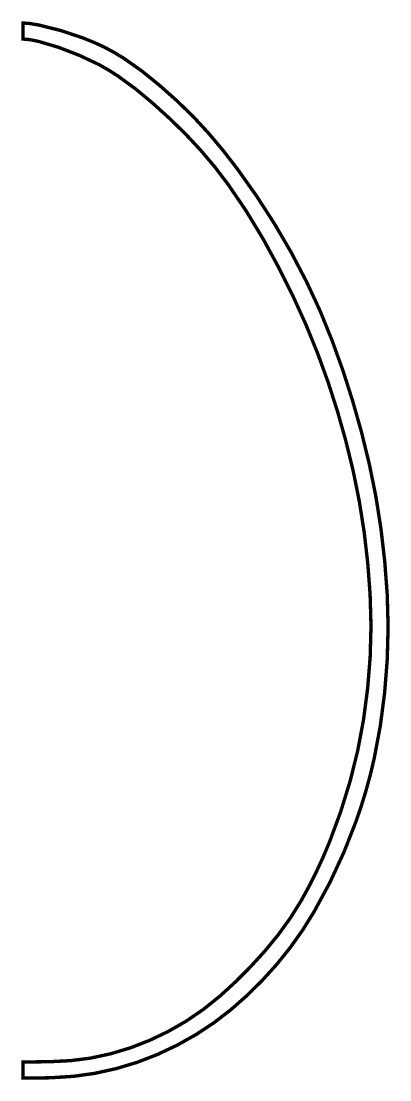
# Model space of a CAD drawing. Extents: x 0 to 1.13, y 0 to 3.26.
import ezdxf

# ---------------------------------------------------------------- set-up
doc = ezdxf.new("R2010")
doc.units = 0
doc.layers.get('0').update_dxf_attribs({"linetype": 'CONTINUOUS'})

msp = doc.modelspace()

# ---------------------------------------------------------------- linework, layer by layer
at = {"color": 0, "const_width": 0.0104}
msp.add_lwpolyline([(0.2931, 0.0347), (0.357, 0.054), (0.4194, 0.0782), (0.48, 0.1069), (0.5382, 0.1396), (0.5929, 0.1758), (0.6449, 0.216), (0.6942, 0.2594), (0.7409, 0.3056), (0.7856, 0.355), (0.8274, 0.4071), (0.8659, 0.4615), (0.9011, 0.5181), (0.9495, 0.6079), (0.9925, 0.7006), (1.0298, 0.7957), (1.0463, 0.8441), (1.0612, 0.8928), (1.0745, 0.9418), (1.0861, 0.9914), (1.1048, 1.0915), (1.1179, 1.1925), (1.1259, 1.2939), (1.1286, 1.395), (1.1258, 1.496), (1.1182, 1.597), (1.1066, 1.6974), (1.091, 1.7967), (1.0711, 1.8952), (1.0473, 1.9929), (1.02, 2.0896), (0.9899, 2.1839), (0.9563, 2.2772), (0.9191, 2.369), (0.8774, 2.4589), (0.8304, 2.5488), (0.7792, 2.6365), (0.7242, 2.7219), (0.6656, 2.8047), (0.6223, 2.861), (0.5766, 2.9155), (0.5284, 2.9677), (0.4774, 3.0171), (0.4256, 3.0631), (0.3717, 3.1069), (0.3152, 3.1468), (0.2856, 3.1647), (0.2553, 3.181), (0.2243, 3.1953), (0.1908, 3.2088), (0.1207, 3.2323), (0.0556, 3.2487), (0.0282, 3.2534), (0.0059, 3.2552), (0.0059, 3.2059), (0.027, 3.2039), (0.0527, 3.1987), (0.1137, 3.1807), (0.179, 3.1555), (0.2392, 3.1271), (0.2687, 3.1103), (0.2974, 3.092), (0.3523, 3.0518), (0.4048, 3.008), (0.4553, 2.9622), (0.5044, 2.9144), (0.5512, 2.8643), (0.5954, 2.812), (0.6369, 2.7575), (0.6928, 2.675), (0.7444, 2.5896), (0.7921, 2.5019), (0.8366, 2.4126), (0.8756, 2.3267), (0.9112, 2.2392), (0.9435, 2.1504), (0.9724, 2.0605), (0.9985, 1.9684), (1.0212, 1.8753), (1.0401, 1.7814), (1.055, 1.6868), (1.066, 1.5911), (1.0732, 1.4949), (1.076, 1.3985), (1.0734, 1.3023), (1.0656, 1.2056), (1.053, 1.1094), (1.0351, 1.014), (1.0117, 0.9199), (0.9824, 0.8248), (0.9478, 0.7312), (0.9284, 0.6852), (0.9076, 0.64), (0.8852, 0.5955), (0.8613, 0.5519), (0.8275, 0.4978), (0.79, 0.446), (0.7494, 0.3965), (0.7064, 0.3493), (0.6603, 0.3027), (0.6118, 0.2583), (0.5607, 0.2171), (0.5067, 0.1802), (0.4519, 0.1488), (0.3947, 0.1214), (0.3358, 0.0984), (0.2753, 0.0802), (0.2126, 0.0667), (0.1512, 0.059), (0.0844, 0.0556), (0.0053, 0.055), (0.0059, 0.0052), (0.0894, 0.0062), (0.1605, 0.0107), (0.2262, 0.0199), (0.2931, 0.0347)], close=True, dxfattribs=at)

doc.saveas('drawing.dxf')
